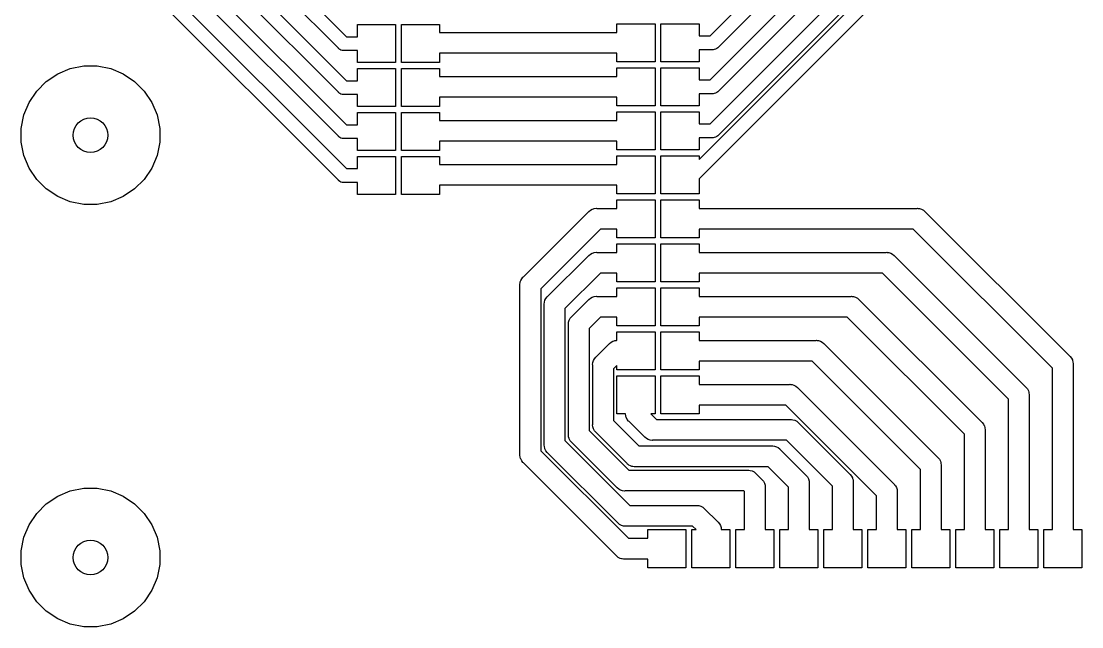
# Model space of a CAD drawing. Extents: x 63 to 188, y -143 to -40.
# Drawn here: x 63.1 to 124.3, y -142.2 to -107.2 of the extents above; entities that cross this region are included whole.
import ezdxf

# ---------------------------------------------------------------- set-up
doc = ezdxf.new("R2010")
doc.units = 0
doc.header["$MEASUREMENT"] = 0
doc.layers.add('BLACK', color=7, linetype='CONTINUOUS')

msp = doc.modelspace()

# ---------------------------------------------------------------- linework, layer by layer
at = {"layer": 'BLACK', "linetype": 'CONTINUOUS'}
for p, q in [((67.2658, -93.5392), (81.8317, -108.105)), ((102.826, -108.058), (117.392, -93.4922)), ((81.3693, -108.774), (66.5969, -94.0016)), ((118.061, -93.9546), (103.289, -108.727)), ((66.2658, -95.0792), (81.8317, -110.645)), ((102.826, -110.598), (118.392, -95.0322)), ((119.061, -95.4946), (103.289, -111.267)), ((81.3693, -111.314), (65.5969, -95.5416)), ((65.2658, -96.6191), (81.8317, -113.185)), ((102.826, -113.138), (119.392, -96.5721)), ((81.3693, -113.854), (64.5969, -97.0816)), ((102.192, -115.187), (120.392, -96.9864)), ((120.061, -97.0346), (103.289, -113.807)), ((121.061, -97.4488), (102.192, -116.318)), ((64.2658, -98.1591), (81.8317, -115.725)), ((81.3693, -116.394), (63.5969, -98.6216)), ((82.466, -108.105), (82.466, -107.405)), ((82.466, -107.405), (84.666, -107.405)), ((84.666, -107.405), (84.666, -109.605)), ((85.006, -109.605), (85.006, -107.405)), ((85.006, -107.405), (87.206, -107.405)), ((87.206, -107.405), (87.206, -107.858)), ((97.452, -107.858), (97.452, -107.358)), ((97.452, -107.358), (99.652, -107.358)), ((99.652, -107.358), (99.652, -109.558)), ((99.992, -109.558), (99.992, -107.358)), ((99.992, -107.358), (102.192, -107.358)), ((102.192, -107.358), (102.192, -108.058)), ((81.8317, -108.105), (82.466, -108.105)), ((87.206, -107.858), (97.452, -107.858)), ((102.192, -108.058), (102.826, -108.058)), ((81.3818, -108.789), (81.3693, -108.774)), ((81.397, -108.802), (81.3818, -108.789)), ((81.429, -108.828), (81.397, -108.802)), ((81.397, -108.802), (81.397, -108.802)), ((81.4427, -108.839), (81.429, -108.828)), ((81.5122, -108.876), (81.4427, -108.839)), ((81.5876, -108.899), (81.5122, -108.876)), ((81.6464, -108.905), (81.5876, -108.899)), ((81.666, -108.907), (81.6464, -108.905)), ((81.6464, -108.905), (81.6464, -108.905)), ((81.6856, -108.905), (81.666, -108.907)), ((82.466, -108.905), (81.6856, -108.905)), ((82.466, -109.605), (82.466, -108.905)), ((102.972, -108.858), (102.192, -108.858)), ((102.192, -108.858), (102.192, -109.558)), ((102.992, -108.86), (102.972, -108.858)), ((103.012, -108.858), (102.992, -108.86)), ((103.07, -108.852), (103.012, -108.858)), ((103.012, -108.858), (103.012, -108.858)), ((103.146, -108.829), (103.07, -108.852)), ((103.215, -108.792), (103.146, -108.829)), ((103.276, -108.742), (103.215, -108.792)), ((103.289, -108.727), (103.276, -108.742)), ((84.666, -109.605), (82.466, -109.605)), ((87.206, -109.605), (85.006, -109.605)), ((97.452, -109.058), (87.206, -109.058)), ((87.206, -109.058), (87.206, -109.605)), ((97.452, -109.558), (97.452, -109.058)), ((99.652, -109.558), (97.452, -109.558)), ((102.192, -109.558), (99.992, -109.558)), ((65.1613, -110.247), (65.8892, -109.946)), ((65.8892, -109.946), (66.662, -109.792)), ((66.662, -109.792), (67.45, -109.792)), ((67.45, -109.792), (68.2228, -109.946)), ((68.2228, -109.946), (68.9507, -110.247)), ((82.466, -110.645), (82.466, -109.945)), ((82.466, -109.945), (84.666, -109.945)), ((84.666, -109.945), (84.666, -112.145)), ((85.006, -112.145), (85.006, -109.945)), ((85.006, -109.945), (87.206, -109.945)), ((87.206, -109.945), (87.206, -110.398)), ((97.452, -110.398), (97.452, -109.898)), ((97.452, -109.898), (99.652, -109.898)), ((99.652, -109.898), (99.652, -112.098)), ((99.992, -112.098), (99.992, -109.898)), ((99.992, -109.898), (102.192, -109.898)), ((102.192, -109.898), (102.192, -110.598)), ((63.949, -111.242), (64.5061, -110.685)), ((64.5061, -110.685), (65.1613, -110.247)), ((68.9507, -110.247), (69.6059, -110.685)), ((69.6059, -110.685), (70.163, -111.242)), ((81.8317, -110.645), (82.466, -110.645)), ((87.206, -110.398), (97.452, -110.398)), ((102.192, -110.598), (102.826, -110.598)), ((63.5112, -111.897), (63.949, -111.242)), ((70.163, -111.242), (70.6008, -111.897)), ((81.3818, -111.329), (81.3693, -111.314)), ((81.397, -111.342), (81.3818, -111.329)), ((81.4307, -111.369), (81.397, -111.342)), ((81.397, -111.342), (81.397, -111.342)), ((81.4427, -111.379), (81.4307, -111.369)), ((81.5122, -111.416), (81.4427, -111.379)), ((81.5876, -111.439), (81.5122, -111.416)), ((81.666, -111.447), (81.5876, -111.439)), ((81.6856, -111.445), (81.666, -111.447)), ((82.466, -111.445), (81.6856, -111.445)), ((82.466, -112.145), (82.466, -111.445)), ((102.972, -111.398), (102.192, -111.398)), ((102.192, -111.398), (102.192, -112.098)), ((102.992, -111.4), (102.972, -111.398)), ((103.012, -111.398), (102.992, -111.4)), ((103.07, -111.392), (103.012, -111.398)), ((103.012, -111.398), (103.012, -111.398)), ((103.146, -111.369), (103.07, -111.392)), ((103.215, -111.332), (103.146, -111.369)), ((103.276, -111.282), (103.215, -111.332)), ((103.289, -111.267), (103.276, -111.282)), ((63.2097, -112.625), (63.5112, -111.897)), ((70.6008, -111.897), (70.9023, -112.625)), ((97.452, -111.598), (87.206, -111.598)), ((87.206, -111.598), (87.206, -112.145)), ((97.452, -112.098), (97.452, -111.598)), ((63.056, -113.398), (63.2097, -112.625)), ((70.9023, -112.625), (71.056, -113.398)), ((84.666, -112.145), (82.466, -112.145)), ((82.466, -113.185), (82.466, -112.485)), ((82.466, -112.485), (84.666, -112.485)), ((84.666, -112.485), (84.666, -114.685)), ((87.206, -112.145), (85.006, -112.145)), ((85.006, -114.685), (85.006, -112.485)), ((85.006, -112.485), (87.206, -112.485)), ((87.206, -112.485), (87.206, -112.938)), ((99.652, -112.098), (97.452, -112.098)), ((97.452, -112.938), (97.452, -112.438)), ((97.452, -112.438), (99.652, -112.438)), ((99.652, -112.438), (99.652, -114.638)), ((102.192, -112.098), (99.992, -112.098)), ((99.992, -114.638), (99.992, -112.438)), ((99.992, -112.438), (102.192, -112.438)), ((102.192, -112.438), (102.192, -113.138)), ((81.8317, -113.185), (82.466, -113.185)), ((87.206, -112.938), (97.452, -112.938)), ((102.192, -113.138), (102.826, -113.138)), ((63.056, -114.186), (63.056, -113.398)), ((71.056, -113.398), (71.056, -114.186)), ((81.3818, -113.869), (81.3693, -113.854)), ((81.397, -113.882), (81.3818, -113.869)), ((81.4427, -113.919), (81.397, -113.882)), ((103.215, -113.872), (103.146, -113.909)), ((103.276, -113.822), (103.215, -113.872)), ((103.289, -113.807), (103.276, -113.822)), ((63.2097, -114.959), (63.056, -114.186)), ((71.056, -114.186), (70.9023, -114.959)), ((81.5122, -113.956), (81.4427, -113.919)), ((81.5876, -113.979), (81.5122, -113.956)), ((81.666, -113.987), (81.5876, -113.979)), ((81.6856, -113.985), (81.666, -113.987)), ((82.466, -113.985), (81.6856, -113.985)), ((82.466, -114.685), (82.466, -113.985)), ((97.452, -114.138), (87.206, -114.138)), ((87.206, -114.138), (87.206, -114.685)), ((97.452, -114.638), (97.452, -114.138)), ((102.972, -113.938), (102.192, -113.938)), ((102.192, -113.938), (102.192, -114.638)), ((102.992, -113.94), (102.972, -113.938)), ((103.012, -113.938), (102.992, -113.94)), ((103.07, -113.932), (103.012, -113.938)), ((103.012, -113.938), (103.012, -113.938)), ((103.146, -113.909), (103.07, -113.932)), ((63.5112, -115.687), (63.2097, -114.959)), ((70.9023, -114.959), (70.6008, -115.687)), ((84.666, -114.685), (82.466, -114.685)), ((82.466, -115.725), (82.466, -115.025)), ((82.466, -115.025), (84.666, -115.025)), ((84.666, -115.025), (84.666, -117.225)), ((87.206, -114.685), (85.006, -114.685)), ((85.006, -117.225), (85.006, -115.025)), ((85.006, -115.025), (87.206, -115.025)), ((87.206, -115.025), (87.206, -115.478)), ((99.652, -114.638), (97.452, -114.638)), ((97.452, -115.478), (97.452, -114.978)), ((97.452, -114.978), (99.652, -114.978)), ((99.652, -114.978), (99.652, -117.178)), ((102.192, -114.638), (99.992, -114.638)), ((99.992, -117.178), (99.992, -114.978)), ((99.992, -114.978), (102.192, -114.978)), ((102.192, -114.978), (102.192, -115.187)), ((63.949, -116.342), (63.5112, -115.687)), ((70.6008, -115.687), (70.163, -116.342)), ((81.8317, -115.725), (82.466, -115.725)), ((87.206, -115.478), (97.452, -115.478)), ((64.5061, -116.899), (63.949, -116.342)), ((70.163, -116.342), (69.6059, -116.899)), ((102.192, -116.318), (102.192, -117.178)), ((65.1613, -117.337), (64.5061, -116.899)), ((69.6059, -116.899), (68.9507, -117.337)), ((81.3818, -116.409), (81.3693, -116.394)), ((81.4427, -116.459), (81.3818, -116.409)), ((81.5122, -116.496), (81.4427, -116.459)), ((81.5876, -116.519), (81.5122, -116.496)), ((81.6464, -116.525), (81.5876, -116.519)), ((81.666, -116.527), (81.6464, -116.525)), ((81.6464, -116.525), (81.6464, -116.525)), ((81.6856, -116.525), (81.666, -116.527)), ((82.466, -116.525), (81.6856, -116.525)), ((82.466, -117.225), (82.466, -116.525)), ((97.452, -116.678), (87.206, -116.678)), ((87.206, -116.678), (87.206, -117.225)), ((97.452, -117.178), (97.452, -116.678)), ((65.8892, -117.638), (65.1613, -117.337)), ((68.9507, -117.337), (68.2228, -117.638)), ((84.666, -117.225), (82.466, -117.225)), ((87.206, -117.225), (85.006, -117.225)), ((99.652, -117.178), (97.452, -117.178)), ((97.452, -118.018), (97.452, -117.518)), ((97.452, -117.518), (99.652, -117.518)), ((99.652, -117.518), (99.652, -119.718)), ((102.192, -117.178), (99.992, -117.178)), ((99.992, -119.718), (99.992, -117.518)), ((99.992, -117.518), (102.192, -117.518)), ((102.192, -117.518), (102.192, -118.018)), ((66.662, -117.792), (65.8892, -117.638)), ((67.45, -117.792), (66.662, -117.792)), ((68.2228, -117.638), (67.45, -117.792)), ((95.8257, -118.192), (95.917, -118.117)), ((95.917, -118.117), (96.0213, -118.061)), ((96.0213, -118.061), (96.1001, -118.037)), ((96.1001, -118.037), (96.1344, -118.027)), ((96.1344, -118.027), (96.252, -118.015)), ((96.252, -118.015), (96.2815, -118.018)), ((96.2815, -118.018), (97.452, -118.018)), ((102.192, -118.018), (114.779, -118.018)), ((114.779, -118.018), (114.808, -118.015)), ((114.808, -118.015), (114.837, -118.018)), ((114.837, -118.018), (114.926, -118.027)), ((114.926, -118.027), (115.039, -118.061)), ((115.039, -118.061), (115.143, -118.117)), ((115.143, -118.117), (115.234, -118.192)), ((92.0486, -121.973), (95.8069, -118.215)), ((95.8069, -118.215), (95.8257, -118.192)), ((115.234, -118.192), (115.253, -118.215)), ((115.253, -118.215), (123.593, -126.555)), ((96.5005, -119.218), (93.052, -122.667)), ((97.452, -119.218), (96.5005, -119.218)), ((97.452, -119.718), (97.452, -119.218)), ((114.559, -119.218), (102.192, -119.218)), ((102.192, -119.218), (102.192, -119.718)), ((122.59, -127.249), (114.559, -119.218)), ((99.652, -119.718), (97.452, -119.718)), ((102.192, -119.718), (99.992, -119.718)), ((95.917, -120.657), (96.0213, -120.601)), ((96.0213, -120.601), (96.1001, -120.577)), ((96.1001, -120.577), (96.1344, -120.567)), ((96.1344, -120.567), (96.252, -120.555)), ((96.252, -120.555), (96.2815, -120.558)), ((96.2815, -120.558), (97.452, -120.558)), ((97.452, -120.558), (97.452, -120.058)), ((97.452, -120.058), (99.652, -120.058)), ((99.652, -120.058), (99.652, -122.258)), ((99.992, -122.258), (99.992, -120.058)), ((99.992, -120.058), (102.192, -120.058)), ((102.192, -120.058), (102.192, -120.558)), ((102.192, -120.558), (113.001, -120.558)), ((113.001, -120.558), (113.03, -120.555)), ((113.03, -120.555), (113.059, -120.558)), ((113.059, -120.558), (113.148, -120.567)), ((113.148, -120.567), (113.261, -120.601)), ((113.261, -120.601), (113.365, -120.657)), ((93.4486, -123.113), (95.8069, -120.755)), ((95.8069, -120.755), (95.8257, -120.732)), ((95.8257, -120.732), (95.917, -120.657)), ((113.365, -120.657), (113.456, -120.732)), ((113.456, -120.732), (113.475, -120.755)), ((113.475, -120.755), (121.053, -128.333)), ((96.5005, -121.758), (94.452, -123.807)), ((97.452, -121.758), (96.5005, -121.758)), ((97.452, -122.258), (97.452, -121.758)), ((112.781, -121.758), (102.192, -121.758)), ((102.192, -121.758), (102.192, -122.258)), ((120.05, -129.027), (112.781, -121.758)), ((91.8491, -122.418), (91.8607, -122.3)), ((91.852, -122.448), (91.8491, -122.418)), ((91.852, -132.228), (91.852, -122.448)), ((91.8607, -122.3), (91.8735, -122.258)), ((91.8735, -122.258), (91.895, -122.187)), ((91.895, -122.187), (91.9507, -122.083)), ((91.9507, -122.083), (92.0257, -121.992)), ((92.0257, -121.992), (92.0486, -121.973)), ((99.652, -122.258), (97.452, -122.258)), ((102.192, -122.258), (99.992, -122.258)), ((93.052, -122.667), (93.052, -132.009)), ((97.452, -123.098), (97.452, -122.598)), ((97.452, -122.598), (99.652, -122.598)), ((99.652, -122.598), (99.652, -124.798)), ((99.992, -124.798), (99.992, -122.598)), ((99.992, -122.598), (102.192, -122.598)), ((102.192, -122.598), (102.192, -123.098)), ((93.2491, -123.558), (93.2607, -123.44)), ((93.252, -123.587), (93.2491, -123.558)), ((93.252, -131.648), (93.252, -123.587)), ((93.2607, -123.44), (93.295, -123.327)), ((93.2607, -123.44), (93.2607, -123.44)), ((93.295, -123.327), (93.3507, -123.223)), ((93.3507, -123.223), (93.4257, -123.132)), ((93.4257, -123.132), (93.4486, -123.113)), ((94.8486, -124.253), (95.8069, -123.295)), ((95.8069, -123.295), (95.8257, -123.272)), ((95.8257, -123.272), (95.917, -123.197)), ((95.917, -123.197), (96.0213, -123.141)), ((96.0213, -123.141), (96.1344, -123.107)), ((96.1344, -123.107), (96.252, -123.095)), ((96.252, -123.095), (96.2815, -123.098)), ((96.2815, -123.098), (97.452, -123.098)), ((102.192, -123.098), (110.969, -123.098)), ((110.969, -123.098), (110.998, -123.095)), ((110.998, -123.095), (111.027, -123.098)), ((111.027, -123.098), (111.116, -123.107)), ((111.116, -123.107), (111.229, -123.141)), ((111.229, -123.141), (111.333, -123.197)), ((111.333, -123.197), (111.424, -123.272)), ((111.424, -123.272), (111.443, -123.295)), ((111.443, -123.295), (118.513, -130.365)), ((94.452, -123.807), (94.452, -131.429)), ((94.7507, -124.363), (94.8257, -124.272)), ((94.8257, -124.272), (94.8486, -124.253)), ((96.5005, -124.298), (95.852, -124.947)), ((97.452, -124.298), (96.5005, -124.298)), ((97.452, -124.798), (97.452, -124.298)), ((110.749, -124.298), (102.192, -124.298)), ((102.192, -124.298), (102.192, -124.798)), ((117.51, -131.059), (110.749, -124.298)), ((94.6491, -124.698), (94.6607, -124.58)), ((94.652, -124.727), (94.6491, -124.698)), ((94.652, -131.068), (94.652, -124.727)), ((94.6607, -124.58), (94.695, -124.467)), ((94.6607, -124.58), (94.6607, -124.58)), ((94.695, -124.467), (94.7507, -124.363)), ((99.652, -124.798), (97.452, -124.798)), ((102.192, -124.798), (99.992, -124.798)), ((95.852, -124.947), (95.852, -130.849)), ((97.452, -125.635), (97.452, -125.138)), ((97.452, -125.138), (99.652, -125.138)), ((99.652, -125.138), (99.652, -127.338)), ((99.992, -127.338), (99.992, -125.138)), ((99.992, -125.138), (102.192, -125.138)), ((102.192, -125.138), (102.192, -125.638)), ((96.2486, -126.593), (97.0069, -125.835)), ((97.0069, -125.835), (97.0257, -125.812)), ((97.0257, -125.812), (97.117, -125.737)), ((97.117, -125.737), (97.2213, -125.681)), ((97.2213, -125.681), (97.3001, -125.657)), ((97.3001, -125.657), (97.3344, -125.647)), ((97.3344, -125.647), (97.3456, -125.646)), ((97.3456, -125.646), (97.4225, -125.638)), ((97.4225, -125.638), (97.452, -125.635)), ((97.4225, -125.638), (97.4225, -125.638)), ((97.452, -125.635), (97.452, -125.635)), ((102.192, -125.638), (108.937, -125.638)), ((108.937, -125.638), (108.966, -125.635)), ((108.966, -125.635), (108.995, -125.638)), ((108.995, -125.638), (109.084, -125.647)), ((109.084, -125.647), (109.197, -125.681)), ((109.197, -125.681), (109.301, -125.737)), ((109.301, -125.737), (109.392, -125.812)), ((109.392, -125.812), (109.411, -125.835)), ((109.411, -125.835), (115.973, -132.397)), ((96.095, -126.807), (96.1507, -126.703)), ((96.1507, -126.703), (96.2257, -126.612)), ((96.2257, -126.612), (96.2486, -126.593)), ((123.593, -126.555), (123.616, -126.574)), ((123.616, -126.574), (123.691, -126.665)), ((123.691, -126.665), (123.747, -126.769)), ((96.0491, -127.038), (96.0607, -126.92)), ((96.052, -127.067), (96.0491, -127.038)), ((96.052, -130.489), (96.052, -127.067)), ((96.0607, -126.92), (96.0775, -126.865)), ((96.0775, -126.865), (96.095, -126.807)), ((97.452, -127.087), (97.252, -127.287)), ((97.252, -127.287), (97.252, -130.269)), ((97.452, -127.338), (97.452, -127.087)), ((99.652, -127.338), (97.452, -127.338)), ((102.192, -127.338), (99.992, -127.338)), ((108.717, -126.838), (102.192, -126.838)), ((102.192, -126.838), (102.192, -127.338)), ((114.97, -133.091), (108.717, -126.838)), ((122.59, -136.568), (122.59, -127.249)), ((123.747, -126.769), (123.759, -126.807)), ((123.759, -126.807), (123.781, -126.882)), ((123.781, -126.882), (123.793, -127)), ((123.793, -127), (123.79, -127.029)), ((123.79, -127.029), (123.79, -136.568)), ((97.452, -129.878), (97.452, -127.678)), ((97.452, -127.678), (99.652, -127.678)), ((99.652, -127.678), (99.652, -129.878)), ((99.992, -129.878), (99.992, -127.678)), ((99.992, -127.678), (102.192, -127.678)), ((102.192, -127.678), (102.192, -128.178)), ((102.192, -128.178), (107.413, -128.178)), ((107.413, -128.178), (107.442, -128.175)), ((107.442, -128.175), (107.471, -128.178)), ((107.471, -128.178), (107.56, -128.187)), ((107.56, -128.187), (107.673, -128.221)), ((107.673, -128.221), (107.777, -128.277)), ((107.777, -128.277), (107.868, -128.352)), ((107.868, -128.352), (107.887, -128.375)), ((107.887, -128.375), (113.433, -133.921)), ((121.053, -128.333), (121.076, -128.352)), ((121.076, -128.352), (121.151, -128.443)), ((121.151, -128.443), (121.207, -128.547)), ((121.207, -128.547), (121.231, -128.626)), ((120.05, -136.568), (120.05, -129.027)), ((121.231, -128.626), (121.241, -128.66)), ((121.241, -128.66), (121.253, -128.778)), ((121.253, -128.778), (121.25, -128.807)), ((121.25, -128.807), (121.25, -136.568)), ((107.193, -129.378), (102.192, -129.378)), ((102.192, -129.378), (102.192, -129.878)), ((112.43, -134.615), (107.193, -129.378)), ((97.252, -130.269), (98.7165, -131.734)), ((97.9491, -129.878), (97.452, -129.878)), ((97.9607, -129.996), (97.9491, -129.878)), ((97.9491, -129.878), (97.9491, -129.878)), ((97.9898, -130.092), (97.9607, -129.996)), ((97.995, -130.109), (97.9898, -130.092)), ((98.0507, -130.213), (97.995, -130.109)), ((98.1257, -130.304), (98.0507, -130.213)), ((98.1486, -130.323), (98.1257, -130.304)), ((99.0389, -131.213), (98.1486, -130.323)), ((99.652, -129.878), (99.4005, -129.878)), ((99.4005, -129.878), (99.7325, -130.21)), ((99.7325, -130.21), (107.465, -130.21)), ((102.192, -129.878), (99.992, -129.878)), ((107.465, -130.21), (107.494, -130.207)), ((107.494, -130.207), (107.524, -130.21)), ((107.524, -130.21), (107.612, -130.219)), ((107.612, -130.219), (107.725, -130.253)), ((107.725, -130.253), (107.829, -130.309)), ((107.829, -130.309), (107.92, -130.384)), ((107.92, -130.384), (107.939, -130.407)), ((107.939, -130.407), (110.893, -133.361)), ((118.513, -130.365), (118.536, -130.384)), ((118.536, -130.384), (118.611, -130.475)), ((95.852, -130.849), (98.1366, -133.134)), ((96.0491, -130.518), (96.052, -130.489)), ((96.0607, -130.636), (96.0491, -130.518)), ((96.0779, -130.692), (96.0607, -130.636)), ((96.095, -130.749), (96.0779, -130.692)), ((96.1507, -130.853), (96.095, -130.749)), ((96.2257, -130.944), (96.1507, -130.853)), ((96.2486, -130.963), (96.2257, -130.944)), ((98.0229, -132.737), (96.2486, -130.963)), ((118.611, -130.475), (118.642, -130.533)), ((118.642, -130.533), (118.667, -130.579)), ((118.667, -130.579), (118.701, -130.692)), ((118.701, -130.692), (118.713, -130.81)), ((118.713, -130.81), (118.71, -130.839)), ((118.71, -130.839), (118.71, -136.568)), ((93.2491, -131.678), (93.252, -131.648)), ((94.452, -131.429), (98.1907, -135.168)), ((94.6491, -131.098), (94.652, -131.068)), ((94.6607, -131.216), (94.6491, -131.098)), ((94.6877, -131.305), (94.6607, -131.216)), ((94.695, -131.329), (94.6877, -131.305)), ((94.7507, -131.433), (94.695, -131.329)), ((94.8257, -131.524), (94.7507, -131.433)), ((94.8486, -131.543), (94.8257, -131.524)), ((97.443, -134.137), (94.8486, -131.543)), ((99.0577, -131.236), (99.0389, -131.213)), ((99.149, -131.311), (99.0577, -131.236)), ((99.2533, -131.367), (99.149, -131.311)), ((99.361, -131.4), (99.2533, -131.367)), ((99.3664, -131.401), (99.361, -131.4)), ((99.484, -131.413), (99.3664, -131.401)), ((99.5135, -131.41), (99.484, -131.413)), ((107.246, -131.41), (99.5135, -131.41)), ((109.89, -134.054), (107.246, -131.41)), ((117.51, -136.568), (117.51, -131.059)), ((91.8491, -132.258), (91.852, -132.228)), ((91.8607, -132.375), (91.8491, -132.258)), ((93.052, -132.009), (98.1108, -137.068)), ((93.2607, -131.795), (93.2491, -131.678)), ((93.2825, -131.867), (93.2607, -131.795)), ((93.295, -131.909), (93.2825, -131.867)), ((93.3507, -132.013), (93.295, -131.909)), ((93.4257, -132.104), (93.3507, -132.013)), ((93.4486, -132.123), (93.4257, -132.104)), ((97.4971, -136.171), (93.4486, -132.123)), ((98.7165, -131.734), (106.397, -131.734)), ((106.397, -131.734), (106.426, -131.731)), ((106.426, -131.731), (106.455, -131.734)), ((106.455, -131.734), (106.544, -131.743)), ((106.544, -131.743), (106.657, -131.777)), ((106.657, -131.777), (106.761, -131.833)), ((106.761, -131.833), (106.852, -131.908)), ((106.852, -131.908), (106.871, -131.931)), ((106.871, -131.931), (108.353, -133.413)), ((91.8838, -132.452), (91.8607, -132.375)), ((91.895, -132.488), (91.8838, -132.452)), ((91.9507, -132.593), (91.895, -132.488)), ((92.0257, -132.684), (91.9507, -132.593)), ((92.0486, -132.703), (92.0257, -132.684)), ((97.4171, -138.071), (92.0486, -132.703)), ((98.0417, -132.76), (98.0229, -132.737)), ((98.0646, -132.779), (98.0417, -132.76)), ((98.0742, -132.787), (98.0646, -132.779)), ((98.0646, -132.779), (98.0646, -132.779)), ((98.133, -132.835), (98.0742, -132.787)), ((98.2373, -132.891), (98.133, -132.835)), ((115.973, -132.397), (115.996, -132.416)), ((115.996, -132.416), (116.015, -132.439)), ((116.015, -132.439), (116.015, -132.439)), ((116.015, -132.439), (116.023, -132.448)), ((116.023, -132.448), (116.071, -132.507)), ((116.071, -132.507), (116.127, -132.611)), ((116.127, -132.611), (116.151, -132.69)), ((116.151, -132.69), (116.161, -132.724)), ((116.161, -132.724), (116.173, -132.842)), ((116.173, -132.842), (116.17, -132.871)), ((116.17, -132.871), (116.17, -136.568)), ((98.1366, -133.134), (105.003, -133.134)), ((98.3161, -132.915), (98.2373, -132.891)), ((98.3504, -132.925), (98.3161, -132.915)), ((98.3616, -132.926), (98.3504, -132.925)), ((98.4385, -132.934), (98.3616, -132.926)), ((98.468, -132.937), (98.4385, -132.934)), ((98.4385, -132.934), (98.4385, -132.934)), ((98.4975, -132.934), (98.468, -132.937)), ((106.177, -132.934), (98.4975, -132.934)), ((105.003, -133.134), (105.032, -133.131)), ((105.032, -133.131), (105.061, -133.134)), ((105.061, -133.134), (105.15, -133.143)), ((105.15, -133.143), (105.263, -133.177)), ((105.263, -133.177), (105.367, -133.233)), ((105.367, -133.233), (105.458, -133.308)), ((105.458, -133.308), (105.477, -133.331)), ((105.477, -133.331), (105.813, -133.667)), ((107.35, -134.107), (106.177, -132.934)), ((108.353, -133.413), (108.376, -133.432)), ((108.376, -133.432), (108.395, -133.455)), ((108.395, -133.455), (108.395, -133.455)), ((108.395, -133.455), (108.403, -133.464)), ((108.403, -133.464), (108.451, -133.523)), ((110.893, -133.361), (110.916, -133.38)), ((110.916, -133.38), (110.991, -133.471)), ((110.991, -133.471), (111.047, -133.575)), ((114.97, -135.339), (114.97, -133.091)), ((105.813, -133.667), (105.836, -133.686)), ((105.836, -133.686), (105.911, -133.777)), ((105.911, -133.777), (105.967, -133.881)), ((105.967, -133.881), (106.001, -133.994)), ((106.001, -133.994), (106.013, -134.112)), ((108.451, -133.523), (108.507, -133.627)), ((108.507, -133.627), (108.526, -133.688)), ((108.526, -133.688), (108.537, -133.727)), ((108.537, -133.727), (108.541, -133.74)), ((108.541, -133.74), (108.55, -133.829)), ((108.55, -133.829), (108.55, -133.829)), ((108.55, -133.829), (108.553, -133.858)), ((108.553, -133.858), (108.55, -133.887)), ((108.55, -133.887), (108.55, -136.568)), ((109.89, -136.568), (109.89, -134.054)), ((111.047, -133.575), (111.06, -133.616)), ((111.06, -133.616), (111.081, -133.688)), ((111.081, -133.688), (111.093, -133.806)), ((111.093, -133.806), (111.09, -133.835)), ((111.09, -133.835), (111.09, -136.568)), ((113.433, -133.921), (113.456, -133.94)), ((113.456, -133.94), (113.475, -133.963)), ((113.475, -133.963), (113.475, -133.963)), ((113.475, -133.963), (113.483, -133.972)), ((113.483, -133.972), (113.531, -134.031)), ((113.531, -134.031), (113.587, -134.135)), ((64.5061, -135.069), (65.1613, -134.631)), ((65.1613, -134.631), (65.8892, -134.33)), ((65.8892, -134.33), (66.662, -134.176)), ((66.662, -134.176), (67.45, -134.176)), ((67.45, -134.176), (68.2228, -134.33)), ((68.2228, -134.33), (68.9507, -134.631)), ((68.9507, -134.631), (69.6059, -135.069)), ((97.4618, -134.16), (97.443, -134.137)), ((97.5531, -134.235), (97.4618, -134.16)), ((97.6211, -134.272), (97.5531, -134.235)), ((97.6574, -134.291), (97.6211, -134.272)), ((97.7705, -134.325), (97.6574, -134.291)), ((97.8881, -134.337), (97.7705, -134.325)), ((97.9176, -134.334), (97.8881, -134.337)), ((104.783, -134.334), (97.9176, -134.334)), ((104.81, -134.361), (104.783, -134.334)), ((104.81, -136.568), (104.81, -134.361)), ((106.013, -134.112), (106.01, -134.141)), ((106.01, -134.141), (106.01, -136.568)), ((107.35, -136.568), (107.35, -134.107)), ((112.43, -136.568), (112.43, -134.615)), ((113.587, -134.135), (113.607, -134.2)), ((113.607, -134.2), (113.621, -134.248)), ((113.621, -134.248), (113.633, -134.366)), ((113.633, -134.366), (113.63, -134.395)), ((113.63, -134.395), (113.63, -136.568)), ((63.949, -135.626), (64.5061, -135.069)), ((69.6059, -135.069), (70.163, -135.626)), ((98.1907, -135.168), (102.041, -135.168)), ((102.041, -135.168), (102.07, -135.165)), ((102.07, -135.165), (102.099, -135.168)), ((102.099, -135.168), (102.188, -135.177)), ((102.188, -135.177), (102.301, -135.211)), ((102.301, -135.211), (102.405, -135.267)), ((102.405, -135.267), (102.496, -135.342)), ((63.5112, -136.281), (63.949, -135.626)), ((70.163, -135.626), (70.6008, -136.281)), ((102.496, -135.342), (102.515, -135.365)), ((102.515, -135.365), (103.273, -136.123)), ((114.97, -136.568), (114.97, -135.339)), ((114.97, -135.339), (114.97, -135.339)), ((63.2097, -137.009), (63.5112, -136.281)), ((70.6008, -136.281), (70.9023, -137.009)), ((97.5159, -136.194), (97.4971, -136.171)), ((97.6072, -136.269), (97.5159, -136.194)), ((97.7114, -136.325), (97.6072, -136.269)), ((97.8246, -136.359), (97.7114, -136.325)), ((97.9422, -136.371), (97.8246, -136.359)), ((97.9716, -136.368), (97.9422, -136.371)), ((101.821, -136.368), (97.9716, -136.368)), ((102.021, -136.568), (101.821, -136.368)), ((103.273, -136.123), (103.296, -136.142)), ((103.296, -136.142), (103.371, -136.233)), ((103.371, -136.233), (103.427, -136.337)), ((103.427, -136.337), (103.461, -136.45)), ((103.461, -136.45), (103.47, -136.539)), ((103.47, -136.539), (103.47, -136.539)), ((103.47, -136.539), (103.473, -136.568)), ((63.056, -137.782), (63.2097, -137.009)), ((70.9023, -137.009), (71.056, -137.782)), ((98.1108, -137.068), (99.23, -137.068)), ((99.23, -137.068), (99.23, -136.568)), ((99.23, -136.568), (101.43, -136.568)), ((101.43, -136.568), (101.43, -138.768)), ((101.77, -138.768), (101.77, -136.568)), ((101.77, -136.568), (102.021, -136.568)), ((103.473, -136.568), (103.473, -136.568)), ((103.473, -136.568), (103.97, -136.568)), ((103.97, -136.568), (103.97, -138.768)), ((104.31, -138.768), (104.31, -136.568)), ((104.31, -136.568), (104.81, -136.568)), ((106.01, -136.568), (106.51, -136.568)), ((106.51, -136.568), (106.51, -138.768)), ((106.85, -138.768), (106.85, -136.568)), ((106.85, -136.568), (107.35, -136.568)), ((108.55, -136.568), (109.05, -136.568)), ((109.05, -136.568), (109.05, -138.768)), ((109.39, -138.768), (109.39, -136.568)), ((109.39, -136.568), (109.89, -136.568)), ((111.09, -136.568), (111.59, -136.568)), ((111.59, -136.568), (111.59, -138.768)), ((111.93, -138.768), (111.93, -136.568)), ((111.93, -136.568), (112.43, -136.568)), ((113.63, -136.568), (114.13, -136.568)), ((114.13, -136.568), (114.13, -138.768)), ((114.47, -138.768), (114.47, -136.568)), ((114.47, -136.568), (114.97, -136.568)), ((116.17, -136.568), (116.67, -136.568)), ((116.67, -136.568), (116.67, -138.768)), ((117.01, -138.768), (117.01, -136.568)), ((117.01, -136.568), (117.51, -136.568)), ((118.71, -136.568), (119.21, -136.568)), ((119.21, -136.568), (119.21, -138.768)), ((119.55, -138.768), (119.55, -136.568)), ((119.55, -136.568), (120.05, -136.568)), ((121.25, -136.568), (121.75, -136.568)), ((121.75, -136.568), (121.75, -138.768)), ((122.09, -138.768), (122.09, -136.568)), ((122.09, -136.568), (122.59, -136.568)), ((123.79, -136.568), (124.29, -136.568)), ((124.29, -136.568), (124.29, -138.768)), ((63.056, -138.57), (63.056, -137.782)), ((71.056, -137.782), (71.056, -138.57)), ((97.4359, -138.094), (97.4171, -138.071)), ((97.5273, -138.169), (97.4359, -138.094)), ((97.6315, -138.225), (97.5273, -138.169)), ((97.7103, -138.249), (97.6315, -138.225)), ((97.7446, -138.259), (97.7103, -138.249)), ((97.7559, -138.26), (97.7446, -138.259)), ((97.8328, -138.268), (97.7559, -138.26)), ((97.8623, -138.271), (97.8328, -138.268)), ((97.8328, -138.268), (97.8328, -138.268)), ((97.8917, -138.268), (97.8623, -138.271)), ((99.23, -138.268), (97.8917, -138.268)), ((99.23, -138.768), (99.23, -138.268)), ((63.2097, -139.343), (63.056, -138.57)), ((71.056, -138.57), (70.9023, -139.343)), ((101.43, -138.768), (99.23, -138.768)), ((103.97, -138.768), (101.77, -138.768)), ((106.51, -138.768), (104.31, -138.768)), ((109.05, -138.768), (106.85, -138.768)), ((111.59, -138.768), (109.39, -138.768)), ((114.13, -138.768), (111.93, -138.768)), ((116.67, -138.768), (114.47, -138.768)), ((119.21, -138.768), (117.01, -138.768)), ((121.75, -138.768), (119.55, -138.768)), ((124.29, -138.768), (122.09, -138.768)), ((63.5112, -140.071), (63.2097, -139.343)), ((70.9023, -139.343), (70.6008, -140.071)), ((63.949, -140.726), (63.5112, -140.071)), ((70.6008, -140.071), (70.163, -140.726)), ((64.5061, -141.283), (63.949, -140.726)), ((70.163, -140.726), (69.6059, -141.283)), ((65.1613, -141.721), (64.5061, -141.283)), ((69.6059, -141.283), (68.9507, -141.721)), ((65.8892, -142.022), (65.1613, -141.721)), ((66.662, -142.176), (65.8892, -142.022)), ((68.2228, -142.022), (67.45, -142.176)), ((68.9507, -141.721), (68.2228, -142.022)), ((67.45, -142.176), (66.662, -142.176))]:
    msp.add_line(p, q, dxfattribs=at)
at = {"layer": 'BLACK'}
for centre in [(67.056, -113.792), (67.056, -138.176)]:
    msp.add_circle(centre, 1, dxfattribs=at)

doc.saveas('drawing.dxf')
